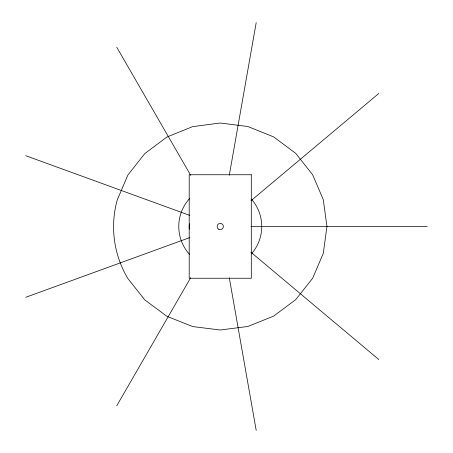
<?xml version="1.0" encoding="UTF-8"?>
<svg xmlns="http://www.w3.org/2000/svg" width="453" height="453" viewBox="0 0 453 453"><rect width="100%" height="100%" fill="white"/><g stroke="black" fill="none" stroke-linecap="round" stroke-linejoin="round"><path stroke-width="0.68" d="M229.292 175.277L256.2 22.65M116.761 405.763L190.73 277.649M250.922 200.77L378.827 93.448M25.747 297.298L189.807 237.582M250.939 226.5L427.253 226.5M25.747 155.702L189.807 215.418M250.922 252.23L378.827 359.552M116.761 47.237L190.73 175.351M229.292 277.723L256.2 430.35M189.326 229.201A31.047 31.047 0 0 1 189.326 223.799M251.443 199.139A41.489 41.489 0 0 1 251.443 253.861M189.524 254.371A41.489 41.489 0 0 1 189.524 198.629M326.936 226.5L323.306 253.289L312.644 278.25L295.69 299.682L273.595 316.132L247.865 326.471L220.254 329.999L192.65 326.562L166.919 316.307L144.824 299.931L127.876 278.55A100.945 100.821 -3.2 0 1 117.208 200.045L127.876 175.051L144.824 153.561L166.919 137.044L192.65 126.619L220.254 123.001L247.865 126.529L273.595 136.868L295.69 153.318L312.644 174.75L323.306 199.711L326.936 226.5M251.302 174.75L189.201 174.75L189.201 278.25L251.302 278.25L251.302 174.75M218.697 229.201A3.12 3.12 0 0 0 223.374 226.5A3.12 3.12 0 0 0 218.697 223.799A3.12 3.12 0 0 0 218.697 229.201"/></g></svg>
